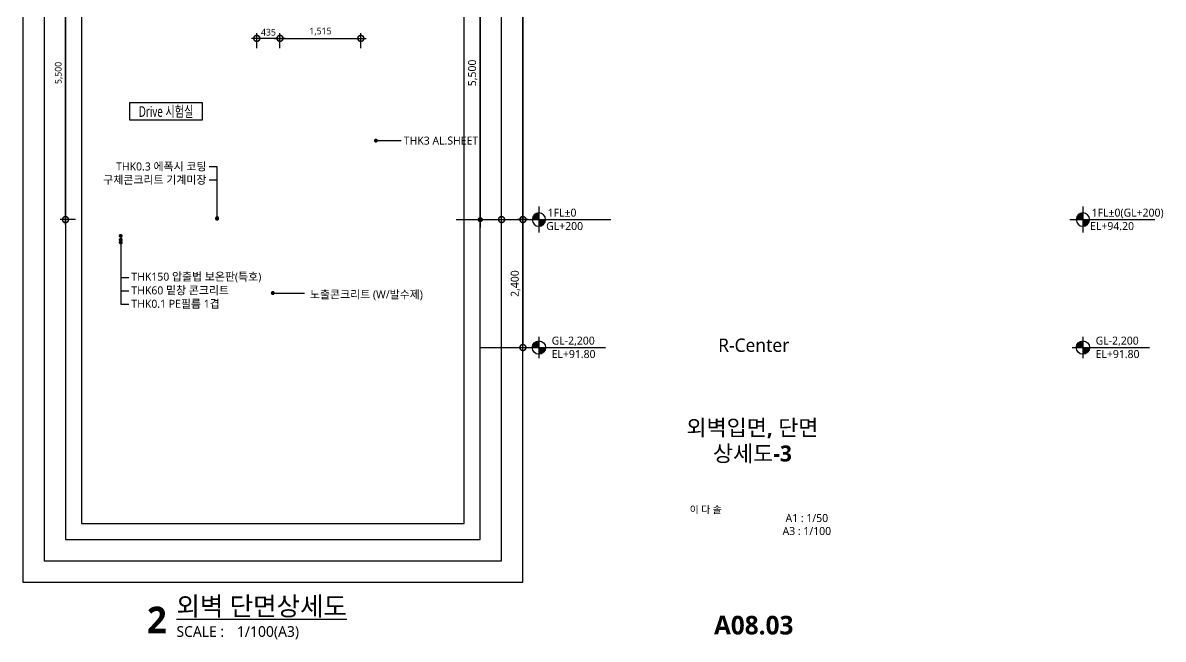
# Model space of a CAD drawing. Header units: millimetres. Extents: x 2568 to 292571, y 1285 to 27671.
# Drawn here: x 109229 to 130597, y 1386 to 12945 of the extents above; entities that cross this region are included whole.
import ezdxf
from ezdxf import colors
from ezdxf.entities.mleader import LeaderData, LeaderLine
from ezdxf.enums import TextEntityAlignment as Align
from ezdxf.math import Vec2, Vec3

# ---------------------------------------------------------------- set-up
doc = ezdxf.new("R2010")
doc.units = ezdxf.units.MM
doc.header["$LTSCALE"] = 200
doc.layers.get('DEFPOINTS').update_dxf_attribs({"color": 137})
for name, color, linetype in [('A-dim', 7, 'Continuous'), ('A-dims', 7, 'Continuous'), ('DIM-INT', 7, 'Continuous'), ('SYM', 6, 'Continuous'), ('SYM-LEAD', 6, 'Continuous'), ('SYM-LEVEL', 7, 'Continuous'), ('TAG', 6, 'Continuous'), ('TEXT', 3, 'Continuous'), ('TEXT-NOTE', 6, 'Continuous'), ('XR-SHEET$0$TITLE', 7, 'Continuous'), ('XR-SHEET$1$SHT', 5, 'Continuous'), ('XR-SHEET$1$TEXT', 3, 'Continuous')]:
    doc.layers.add(name, color=color, linetype=linetype)
doc.layers.add('NOPLOT', color=191, linetype='Continuous', plot=False)
doc.styles.add('$0$스타일1', font='malgun.ttf')
doc.styles.add('ARIAL', font='malgun.ttf')
doc.styles.add('GAUN', font='malgun.ttf')
doc.styles.add('T1', font='malgun.ttf')
doc.styles.add('XR-sec$0$스타일1', font='malgun.ttf')
doc.styles.add('XR-SHEET$0$굴림체(옥산)', font='malgun.ttf')
doc.styles.add('XR-SHEET$0$맑은고딕B', font='malgunbd.ttf')
doc.styles.add('맑은고딕', font='malgun.ttf')
doc.styles.add('맑은고딕B', font='malgunbd.ttf')
doc.styles.add('스타일1', font='malgun.ttf')
doc.styles.add('스타일2', font='malgunbd.ttf')
doc.dimstyles.new('CJA', dxfattribs={"dimscale": 300, "dimtxt": 2.7, "dimasz": 1, "dimexe": 2, "dimexo": 3, "dimgap": 1, "dimtad": 1, "dimdec": 0, "dimzin": 1, "dimdsep": 46, "dimlunit": 6, "dimtxsty": '$0$스타일1', "dimblk": 'CJDOT', "dimcen": 0.09, "dimdle": 1, "dimclrd": 256, "dimclre": 256, "dimclrt": 3, "dimadec": 0, "dimazin": 0, "dimtfac": 1, "dimtdec": 0, "dimtix": 1, "dimtmove": 2, "dimatfit": 3, "dimldrblk": 'CJDOT', "dimfxl": 1, "dimtolj": 1, "dimtzin": 1, "dimarcsym": 0})
doc.dimstyles.new('DIM-QD 1', dxfattribs={"dimtxt": 3, "dimasz": 1.5, "dimexe": 1, "dimexo": 0, "dimgap": 1, "dimtad": 1, "dimdec": 3, "dimdsep": 46, "dimlunit": 6, "dimtxsty": '스타일1', "dimblk1": 'ARCHTICK', "dimblk2": 'ARCHTICK', "dimsah": 1, "dimcen": 0, "dimclrd": 256, "dimclre": 256, "dimclrt": 3, "dimazin": 2, "dimtfac": 1, "dimtdec": 3, "dimtix": 1, "dimtmove": 2, "dimatfit": 3, "dimldrblk": 'ARCHTICK', "dimfxl": 1, "dimtolj": 1, "dimtzin": 0, "dimarcsym": 0})
doc.dimstyles.new('GAUN-50', dxfattribs={"dimscale": 50, "dimtxt": 3, "dimasz": 1, "dimexe": 2, "dimexo": 3, "dimgap": 1, "dimtad": 1, "dimdec": 0, "dimzin": 1, "dimdsep": 46, "dimlunit": 6, "dimtxsty": '스타일1', "dimblk": 'GAUN-DOT', "dimcen": -2, "dimdle": 2, "dimclrd": 256, "dimclre": 256, "dimclrt": 3, "dimadec": 0, "dimazin": 0, "dimtfac": 1, "dimtdec": 0, "dimtix": 1, "dimtmove": 2, "dimatfit": 3, "dimldrblk": 'DOTSMALL', "dimfxl": 1, "dimtolj": 1, "dimtzin": 1, "dimarcsym": 0})
doc.dimstyles.new('HDA-P(N100)', dxfattribs={"dimscale": 50, "dimtxt": 3, "dimasz": 1, "dimexe": 2, "dimexo": 2, "dimgap": 1, "dimtad": 1, "dimdec": 0, "dimzin": 1, "dimdsep": 46, "dimlunit": 6, "dimtxsty": 'T1', "dimblk": 'Z_DOT', "dimcen": 1, "dimclrd": 256, "dimclrt": 3, "dimadec": 0, "dimazin": 0, "dimtfac": 1, "dimtdec": 0, "dimtix": 1, "dimtmove": 2, "dimatfit": 3, "dimldrblk": 'DOT', "dimfxl": 1, "dimtolj": 1, "dimtzin": 1, "dimarcsym": 0})

# ---------------------------------------------------------------- blocks, each defined once
blk = doc.blocks.new('XR-sec$0$LEVEL1')
at = {"layer": 'SYM-LEVEL'}
h = blk.add_hatch(color=6, dxfattribs=at)
edge = h.paths.add_edge_path()
edge.add_ellipse((4.87, 0), major_axis=(1.77, 1.77), ratio=1, start_angle=405, end_angle=495)
edge.add_line((2.37, 0), (4.87, 0))
edge.add_line((4.87, 0), (4.87, 2.5))
edge = h.paths.add_edge_path()
edge.add_ellipse((4.87, 0), major_axis=(1.77, 1.77), ratio=1, start_angle=225, end_angle=315)
edge.add_line((7.37, 0), (4.87, 0))
edge.add_line((4.87, 0), (4.87, -2.5))
at = {"layer": 'SYM-LEVEL', "color": 6}
for p, q in [((4.87, 4.87), (4.87, -4.87)), ((0, 0), (9.74, 0)), ((9.07, 0), (31.8, 0))]:
    blk.add_line(p, q, dxfattribs=at)
blk.add_ellipse((4.87, 0), major_axis=(1.77, 1.77), ratio=1, start_param=5.497787, end_param=11.780972, dxfattribs=at)
at = {"layer": 'SYM-LEVEL', "color": 3, "style": 'XR-sec$0$스타일1'}
for tag, p in [('1층-바닥마감', (8.16, 1.11)), ('EL-+100', (8.16, -3.93))]:
    blk.add_attdef(tag, p, '', height=3, dxfattribs=at)
blk = doc.blocks.new('GAUN-DOT')
at = {"linetype": 'ByBlock'}
for p, q in [((2, 0), (-2, 0)), ((0, -2), (0, 2))]:
    blk.add_line(p, q, dxfattribs=at)
at = {"const_width": 2.25}
blk.add_lwpolyline([(0, 0.28125, 1), (0, -0.28125, 1)], format="xyb", close=True, dxfattribs=at)
blk = doc.blocks.new('*D69')
at = {"layer": 'A-dim', "lineweight": -2, "transparency": 16777216}
for p, q in [((117400, 20355), (118700, 20355)), ((118600, 20305), (118600, 9305)), ((117400, 9255), (118700, 9255))]:
    blk.add_line(p, q, dxfattribs=at)
at = {"layer": 'DEFPOINTS', "color": 0, "transparency": 16777216}
for p in [(117250, 20355), (117250, 9255), (118600, 9255)]:
    blk.add_point(p, dxfattribs=at)
at = {"layer": 'A-dim', "lineweight": -2, "transparency": 16777216, "xscale": 50, "yscale": 50, "zscale": 50}
for p, rotation in [((118600, 20355), 90), ((118600, 9255), 270)]:
    blk.add_blockref('GAUN-DOT', p, dxfattribs=dict(at, rotation=rotation))
at = {"layer": 'A-dim', "color": 3, "transparency": 16777216, "insert": (118459, 14805), "char_height": 150, "attachment_point": 5, "rotation": 90, "style": '스타일1'}
blk.add_mtext('\\A1;11,100', dxfattribs=at)
blk = doc.blocks.new('_DotSmall')
at = {"color": 0, "linetype": 'ByBlock', "const_width": 0.5}
blk.add_lwpolyline([(-0.0625, 0, 1), (0.0625, 0, 1)], format="xyb", close=True, dxfattribs=at)
blk = doc.blocks.new('Z_DOT')
at = {"layer": 'A-dims', "color": 0}
for p, q in [((-3, 0), (3, 0)), ((0, -3), (0, 3))]:
    blk.add_line(p, q, dxfattribs=at)
for radius in [0.75, 0.375]:
    blk.add_circle((0, 0), radius, dxfattribs=at)
blk = doc.blocks.new('*D70')
at = {"layer": 'A-dim', "color": 0, "lineweight": -2, "transparency": 16777216}
for p, q in [((117350, 14755), (117900, 14755)), ((117350, 9255), (117900, 9255))]:
    blk.add_line(p, q, dxfattribs=at)
at = {"layer": 'A-dim', "lineweight": -2, "transparency": 16777216}
blk.add_line((117800, 14705), (117800, 9305), dxfattribs=at)
at = {"layer": 'DEFPOINTS', "color": 0, "transparency": 16777216}
for p in [(117250, 14755), (117250, 9255), (117800, 9255)]:
    blk.add_point(p, dxfattribs=at)
at = {"layer": 'A-dim', "lineweight": -2, "transparency": 16777216, "xscale": 50, "yscale": 50, "zscale": 50}
for p, rotation in [((117800, 14755), 90), ((117800, 9255), 270)]:
    blk.add_blockref('Z_DOT', p, dxfattribs=dict(at, rotation=rotation))
at = {"layer": 'A-dim', "color": 3, "transparency": 16777216, "insert": (117660, 12005), "char_height": 150, "attachment_point": 5, "rotation": 90, "style": 'T1'}
blk.add_mtext('\\A1;5,500', dxfattribs=at)
blk = doc.blocks.new('_DOT')
at = {"color": 0, "linetype": 'ByBlock'}
blk.add_line((-0.5, 0), (-1, 0), dxfattribs=at)
at = {"color": 0, "linetype": 'ByBlock', "const_width": 0.5}
blk.add_lwpolyline([(-0.25, 0, 1), (0.25, 0, 1)], format="xyb", close=True, dxfattribs=at)
blk = doc.blocks.new('*D71')
at = {"layer": 'A-dim', "lineweight": -2, "transparency": 16777216}
for p, q in [((117800, 9255), (118700, 9255)), ((118600, 9205), (118600, 6905)), ((117800, 6855), (118700, 6855))]:
    blk.add_line(p, q, dxfattribs=at)
at = {"layer": 'DEFPOINTS', "color": 0, "transparency": 16777216}
for p in [(117650, 9255), (117650, 6855), (118600, 6855)]:
    blk.add_point(p, dxfattribs=at)
at = {"layer": 'A-dim', "lineweight": -2, "transparency": 16777216, "xscale": 50, "yscale": 50, "zscale": 50}
for p, rotation in [((118600, 9255), 90), ((118600, 6855), 270)]:
    blk.add_blockref('GAUN-DOT', p, dxfattribs=dict(at, rotation=rotation))
at = {"layer": 'A-dim', "color": 3, "transparency": 16777216, "insert": (118460, 8055), "char_height": 150, "attachment_point": 5, "rotation": 90, "style": '스타일1'}
blk.add_mtext('\\A1;2,400', dxfattribs=at)
blk = doc.blocks.new('level-p&e')
at = {"layer": 'TAG', "ltscale": 0.2}
h = blk.add_hatch(color=256, dxfattribs=at)
h.paths.add_polyline_path([(0, 2.5, 0.414214), (-2.5, 0), (0, 0)])
h.paths.add_polyline_path([(2.5, 0), (0, 0), (0, -2.5, 0.414214)])
at = {"layer": 'TAG'}
for p, q in [((-4, 0), (25, 0)), ((0, 4), (0, -4))]:
    blk.add_line(p, q, dxfattribs=at)
at = {"layer": 'TAG', "ltscale": 0.2}
blk.add_circle((0, 0), 2.5, dxfattribs=at)
at = {"layer": 'TAG', "color": 3, "style": 'ARIAL'}
for tag, p in [('1층바닥마감', (4.78, 1.11)), ('EL±0', (4.78, -3.93))]:
    blk.add_attdef(tag, p, '', height=3, dxfattribs=at)
blk = doc.blocks.new('*D72')
at = {"layer": 'A-dim', "lineweight": -2, "transparency": 16777216}
for p, q in [((117400, 19255), (118300, 19255)), ((118200, 9305), (118200, 19205)), ((117400, 9255), (118300, 9255))]:
    blk.add_line(p, q, dxfattribs=at)
at = {"layer": 'DEFPOINTS', "color": 0, "transparency": 16777216}
for p in [(117250, 19255), (118200, 19255), (117250, 9255)]:
    blk.add_point(p, dxfattribs=at)
at = {"layer": 'A-dim', "lineweight": -2, "transparency": 16777216, "xscale": 50, "yscale": 50, "zscale": 50}
for p, rotation in [((118200, 19255), 90), ((118200, 9255), 270)]:
    blk.add_blockref('GAUN-DOT', p, dxfattribs=dict(at, rotation=rotation))
at = {"layer": 'A-dim', "color": 3, "transparency": 16777216, "insert": (118059, 14255), "char_height": 150, "attachment_point": 5, "rotation": 90, "style": '스타일1'}
blk.add_mtext('\\A1;10,000', dxfattribs=at)
blk = doc.blocks.new('dwgtitle')
at = {"layer": 'SYM', "color": 3, "style": '스타일1'}
blk.add_text('SCALE :', height=4, dxfattribs=at).set_placement((12.25, -1.4))
for tag, p, height in [('%%UTITLE', (12.25, 6.59), 7), ('1/100', (34.89, -1.4), 4)]:
    blk.add_attdef(tag, p, '', height=height, dxfattribs=at)
at = {"layer": 'SYM', "color": 6, "style": '스타일2'}
blk.add_attdef('A', text='', height=10, dxfattribs=at).set_placement((4.89, 5), align=Align.MIDDLE)
blk = doc.blocks.new('*D180')
at = {"layer": 'DEFPOINTS', "color": 0, "transparency": 16777216}
for p in [(113613, 12653), (113613, 12317), (114048, 12317)]:
    blk.add_point(p, dxfattribs=at)
at = {"layer": 'DIM-INT', "color": 7, "lineweight": -2, "transparency": 16777216}
for p, q in [((114148, 12653), (113513, 12653)), ((113613, 12467), (113613, 12753)), ((114048, 12467), (114048, 12753))]:
    blk.add_line(p, q, dxfattribs=at)
at = {"layer": 'DIM-INT', "color": 7, "lineweight": -2, "transparency": 16777216, "xscale": 225, "yscale": 225, "zscale": 225, "rotation": 180}
blk.add_blockref('_DotSmall', (113613, 12653), dxfattribs=at)
at = {"layer": 'DIM-INT', "color": 7, "lineweight": -2, "transparency": 16777216, "xscale": 225, "yscale": 225, "zscale": 225}
blk.add_blockref('_DotSmall', (114048, 12653), dxfattribs=at)
at = {"layer": 'DIM-INT', "color": 3, "transparency": 16777216, "insert": (113831, 12768), "char_height": 125, "attachment_point": 5, "style": '스타일1'}
blk.add_mtext('\\A1;435', dxfattribs=at)
blk = doc.blocks.new('CJDOT')
blk.add_line((-2, 0), (2, 0))
at = {"const_width": 0.5}
blk.add_lwpolyline([(-0.25, 0, 1), (0.25, 0, 1)], format="xyb", close=True, dxfattribs=at)
blk = doc.blocks.new('*D181')
at = {"layer": 'DEFPOINTS', "color": 0, "transparency": 16777216}
for p in [(115563, 12653), (114048, 12317), (115563, 12317)]:
    blk.add_point(p, dxfattribs=at)
at = {"layer": 'DIM-INT', "color": 7, "lineweight": -2, "transparency": 16777216}
for p, q in [((113948, 12653), (115663, 12653)), ((114048, 12467), (114048, 12753)), ((115563, 12467), (115563, 12753))]:
    blk.add_line(p, q, dxfattribs=at)
at = {"layer": 'DIM-INT', "color": 7, "lineweight": -2, "transparency": 16777216, "xscale": 225, "yscale": 225, "zscale": 225, "rotation": 180}
blk.add_blockref('_DotSmall', (114048, 12653), dxfattribs=at)
at = {"layer": 'DIM-INT', "color": 7, "lineweight": -2, "transparency": 16777216, "xscale": 225, "yscale": 225, "zscale": 225}
blk.add_blockref('_DotSmall', (115563, 12653), dxfattribs=at)
at = {"layer": 'DIM-INT', "color": 3, "transparency": 16777216, "insert": (114806, 12779), "char_height": 125, "attachment_point": 5, "style": '스타일1'}
blk.add_mtext('\\A1;1,515', dxfattribs=at)
blk = doc.blocks.new('*D347')
at = {"layer": 'DEFPOINTS', "color": 0, "transparency": 16777216}
for p in [(110029, 14755), (110365, 14755), (110365, 9255)]:
    blk.add_point(p, dxfattribs=at)
at = {"layer": 'DIM-INT', "color": 7, "lineweight": -2, "transparency": 16777216}
for p, q in [((110215, 14755), (109929, 14755)), ((110029, 9155), (110029, 14855)), ((110215, 9255), (109929, 9255))]:
    blk.add_line(p, q, dxfattribs=at)
at = {"layer": 'DIM-INT', "color": 7, "lineweight": -2, "transparency": 16777216, "xscale": 225, "yscale": 225, "zscale": 225}
for p, rotation in [((110029, 14755), 90), ((110029, 9255), 270)]:
    blk.add_blockref('_DotSmall', p, dxfattribs=dict(at, rotation=rotation))
at = {"layer": 'DIM-INT', "color": 3, "transparency": 16777216, "insert": (109904, 12005), "char_height": 125, "attachment_point": 5, "rotation": 90, "style": '스타일1'}
blk.add_mtext('\\A1;5,500', dxfattribs=at)
blk = doc.blocks.new('room-1')
at = {"layer": 'TEXT-NOTE', "color": 6}
for p, q in [((0, 5), (20.29, 5)), ((0, 0), (0, 5)), ((20.29, 5), (20.29, 0)), ((20.29, 0), (0, 0))]:
    blk.add_line(p, q, dxfattribs=at)
at = {"layer": 'TEXT-NOTE', "color": 3, "style": '스타일1'}
blk.add_attdef('실명', text='', height=3, dxfattribs=at).set_placement((10.15, 2.59), align=Align.MIDDLE)
blk = doc.blocks.new('_ARCHTICK')
at = {"color": 0, "linetype": 'ByBlock', "const_width": 0.15}
blk.add_lwpolyline([(-0.5, -0.5), (0.5, 0.5)], dxfattribs=at)
blk = doc.blocks.new('XR-SHEET$0$TITLE')
at = {"layer": 'XR-SHEET$0$TITLE', "true_color": 0x000000, "style": 'XR-SHEET$0$굴림체(옥산)'}
for tag, height, p in [('동명칭', 6, (776.77, -457.26)), ('SCALE-A1', 3, (797.5, -522)), ('SCALE-A3', 3, (797.5, -527)), ('DATA', 3, (797.5, -540))]:
    blk.add_attdef(tag, text='', height=height, dxfattribs=at).set_placement(p, align=Align.MIDDLE)
for tag, height, p in [('TITLE1', 6, (776.5, -479.4)), ('TITLE4', 6, (776.5, -484.39)), ('TITLE2', 6, (776.5, -489)), ('TITLE5', 6, (776.5, -493.99)), ('TITLE3', 6, (776.5, -498.7)), ('NAME-1', 3, (760.16, -517.5)), ('NAME-2', 3, (760.16, -526.5)), ('A0.00', 7, (776.5, -561))]:
    blk.add_attdef(tag, text='', height=height, dxfattribs=at).set_placement(p, align=Align.MIDDLE_CENTER)

msp = doc.modelspace()

# ---------------------------------------------------------------- linework, layer by layer
at = {"layer": 'NOPLOT'}
for points in [[(109229, 2455.2), (118599.7, 2455.2), (118599.7, 26696.5), (109229, 26696.5)], [(109629, 2855.2), (118199.7, 2855.2), (118199.7, 26296.5), (109629, 26296.5)], [(110029, 3255.2), (117799.7, 3255.2), (117799.7, 25896.5), (110029, 25896.5)], [(110329, 3555.2), (117499.7, 3555.2), (117499.7, 25596.5), (110329, 25596.5)]]:
    msp.add_lwpolyline(points, close=True, dxfattribs=at)

# ---------------------------------------------------------------- block references
at = {"layer": 'SYM', "xscale": 50, "yscale": 50, "zscale": 50}
msp.add_blockref('dwgtitle', (111496.2, 1500.4), dxfattribs=at).add_auto_attribs({'%%UTITLE': '%%u외벽 단면상세도', '1/100': '1/100(A3)', 'A': '2'})
at = {"layer": 'SYM-LEVEL'}
ref = msp.add_blockref('XR-sec$0$LEVEL1', (118656.2, 9255.2), dxfattribs=dict(at, xscale=50, yscale=50, zscale=50))
ref.add_attrib('EL-+100', 'GL+200', (119035.4, 9058.8), dxfattribs={"color": 3, "height": 150, "style": 'XR-sec$0$스타일1'})
ref.add_attrib('1층-바닥마감', '1FL%%P0', (119064, 9310.4), dxfattribs={"color": 3, "height": 150, "style": 'XR-sec$0$스타일1'})
ref = msp.add_blockref('XR-sec$0$LEVEL1', (128849.1, 9255.2), dxfattribs=dict(at, xscale=50, yscale=50, zscale=50))
ref.add_attrib('EL-+100', 'EL+94.20', (129228.3, 9058.8), dxfattribs={"color": 3, "height": 150, "style": 'XR-sec$0$스타일1'})
ref.add_attrib('1층-바닥마감', '1FL%%P0(GL+200)', (129256.9, 9310.4), dxfattribs={"color": 3, "height": 150, "style": 'XR-sec$0$스타일1'})
at = {"layer": 'TAG'}
ref = msp.add_blockref('level-p&e', (118899.7, 6855.2), dxfattribs=dict(at, xscale=50, yscale=50, zscale=50))
ref.add_attrib('EL±0', 'EL+91.80', (119138.6, 6658.8), dxfattribs={"color": 3, "height": 150, "style": '맑은고딕'})
ref.add_attrib('1층바닥마감', 'GL-2,200', (119138.6, 6910.4), dxfattribs={"color": 3, "height": 150, "style": '맑은고딕'})
ref = msp.add_blockref('level-p&e', (129092.6, 6855.2), dxfattribs=dict(at, xscale=50, yscale=50, zscale=50))
ref.add_attrib('EL±0', 'EL+91.80', (129331.5, 6658.8), dxfattribs={"color": 3, "height": 150, "style": '맑은고딕'})
ref.add_attrib('1층바닥마감', 'GL-2,200', (129331.5, 6910.4), dxfattribs={"color": 3, "height": 150, "style": '맑은고딕'})
at = {"layer": 'TEXT'}
ref = msp.add_blockref('XR-SHEET$0$TITLE', (84100, 0), dxfattribs=dict(at, xscale=50, yscale=50, zscale=50))
ref.add_attrib('TITLE2', '외벽입면, 단면', dxfattribs={"layer": 'XR-SHEET$1$SHT', "color": 4, "true_color": 0x000004, "height": 300, "style": '맑은고딕B'}).set_placement((122900, 5354.3), align=Align.MIDDLE_CENTER)
ref.add_attrib('TITLE3', '상세도-3', dxfattribs={"layer": 'XR-SHEET$1$SHT', "color": 4, "true_color": 0x000004, "height": 300, "style": 'XR-SHEET$0$맑은고딕B'}).set_placement((122900, 4869.1, 688.6), align=Align.MIDDLE_CENTER)
ref.add_attrib('NAME-1', '이 다 솔', dxfattribs={"layer": 'XR-SHEET$1$TEXT', "color": 3, "true_color": 0x000003, "height": 135, "style": 'GAUN'}).set_placement((121725, 3816.6, 688.6), align=Align.MIDDLE_LEFT)
ref.add_attrib('SCALE-A1', 'A1 : 1/50', dxfattribs={"layer": 'XR-SHEET$1$SHT', "color": 3, "true_color": 0x000003, "height": 150, "style": 'GAUN'}).set_placement((123919.6, 3658.6), align=Align.MIDDLE_CENTER)
ref.add_attrib('SCALE-A3', 'A3 : 1/100', dxfattribs={"layer": 'XR-SHEET$1$SHT', "color": 3, "true_color": 0x000003, "height": 150, "style": 'GAUN'}).set_placement((123919.6, 3415.4), align=Align.MIDDLE_CENTER)
ref.add_attrib('A0.00', 'A08.03', dxfattribs={"layer": 'XR-SHEET$1$SHT', "color": 4, "true_color": 0x000004, "height": 350, "style": '맑은고딕B'}).set_placement((122925, 1650), align=Align.MIDDLE_CENTER)
at = {"layer": 'TEXT-NOTE'}
ref = msp.add_blockref('room-1', (111237.2, 11118), dxfattribs=dict(at, xscale=66.66666660016777, yscale=66.66666660016777, zscale=66.66666660016777))
ref.add_attrib('실명', 'Drive 시험실', dxfattribs={"color": 3, "height": 200, "style": '스타일1', "width": 0.7}).set_placement((111913.7, 11284.7), align=Align.MIDDLE)

# ---------------------------------------------------------------- texts
at = {"layer": 'TEXT', "color": 3, "style": '스타일1'}
msp.add_text('노출콘크리트 (W/발수제) ', height=150, dxfattribs=at).set_placement((114609.1, 7776.3))
at = {"layer": 'TEXT', "style": '스타일1'}
msp.add_text('R-Center', height=250, dxfattribs=at).set_placement((122925, 6900), align=Align.MIDDLE_CENTER)

# ---------------------------------------------------------------- dimensions: what is measured, and where the dimension line sits
at = {"layer": 'A-dim'}
for base, p1, p2, angle, dimstyle, picture, middle in [((118599.7, 9255.2), (117249.7, 20355.2), (117249.7, 9255.2), 270, 'GAUN-50', '*D69', (118459.2, 14805.2)), ((118199.7, 19255.2), (117249.7, 9255.2), (117249.7, 19255.2), 90, 'GAUN-50', '*D72', (118059.2, 14255.2)), ((117799.7, 9255.2), (117249.7, 14755.2), (117249.7, 9255.2), 270, 'HDA-P(N100)', '*D70', (117659.5, 12005.2)), ((118599.7, 6855.2), (117649.7, 9255.2), (117649.7, 6855.2), 270, 'GAUN-50', '*D71', (118459.6, 8055.2))]:
    dim = msp.add_linear_dim(base=base, p1=p1, p2=p2, angle=angle, dimstyle=dimstyle, dxfattribs=at)
    dim.commit()
    dim.dimension.update_dxf_attribs({"geometry": picture, "text_midpoint": middle})
at = {"layer": 'DIM-INT'}
for base, p1, p2, angle, picture, middle in [((110029, 14755.2), (110365, 9255.2), (110365, 14755.2), 270, '*D347', (109903.9, 12005.2)), ((115563.2, 12653.2), (114048.2, 12317.1), (115563.2, 12317.1), 180, '*D181', (114805.7, 12778.6))]:
    dim = msp.add_linear_dim(base=base, p1=p1, p2=p2, angle=angle, dimstyle='CJA', override={"dimscale": 50, "dimtxt": 2.5, "dimasz": 4.5, "dimtxsty": '스타일1', "dimblk1": 'DotSmall', "dimblk2": 'DotSmall', "dimsah": 1, "dimdle": 2, "dimclrd": 7, "dimclre": 7}, dxfattribs=at)
    dim.commit()
    dim.dimension.update_dxf_attribs({"geometry": picture, "text_midpoint": middle})
dim = msp.add_linear_dim(base=(113613.2, 12653.2), p1=(114048.2, 12317.1), p2=(113613.2, 12317.1), dimstyle='CJA', override={"dimscale": 50, "dimtxt": 2.5, "dimasz": 4.5, "dimtxsty": '스타일1', "dimblk1": 'DotSmall', "dimblk2": 'DotSmall', "dimsah": 1, "dimdle": 2, "dimclrd": 7, "dimclre": 7}, dxfattribs=at)
dim.commit()
dim.dimension.update_dxf_attribs({"geometry": '*D180', "text_midpoint": (113830.7, 12767.7)})

# ---------------------------------------------------------------- leaders
at = {"layer": 'SYM-LEAD'}
msp.add_leader([(113913.2, 7878.1), (114508.7, 7878.1)], dimstyle='DIM-QD 1', override={"dimscale": 50, "dimtad": 0, "dimclrd": 6, "dimldrblk": 'DOT'}, dxfattribs=at)
at = {"layer": 'TAG', "color": 3}
ml = msp.add_multileader_mtext('Standard', dxfattribs=at)
ml.set_content('THK3 AL.SHEET', color=3, style='맑은고딕')
ml.set_leader_properties(color=6)
ml.set_arrow_properties(name='DOT')
ml.build(insert=Vec2(0, 0))
ml.multileader.update_dxf_attribs({"dogleg_length": 3, "arrow_head_size": 75})
ctx = ml.context
ctx.base_point, ctx.char_height, ctx.arrow_head_size, ctx.landing_gap_size, ctx.plane_origin = Vec3(116317.4, 10735.1), 150, 75, 50, Vec3(114963.8, 7371.2)
notes = []
notes.append((ctx, [(1, (1, 1, 0), (116311.4, 10735.1), (1, 0), 6.07, [(0, [(115844, 10735.1)], 0, [])])]))
ctx.mtext.insert, ctx.mtext.flow_direction = Vec3(116367.4, 10811.4), 5
ml = msp.add_multileader_mtext('Standard', dxfattribs=at)
ml.set_content('THK0.3 에폭시 코팅', color=3, style='맑은고딕')
ml.set_leader_properties(color=6)
ml.set_arrow_properties(name='DOT')
ml.build(insert=Vec2(0, 0))
ml.multileader.update_dxf_attribs({"dogleg_length": 3, "arrow_head_size": 75})
ctx = ml.context
ctx.base_point, ctx.char_height, ctx.arrow_head_size, ctx.landing_gap_size, ctx.plane_origin = Vec3(110801.8, 10242), 150, 75, 50, Vec3(113735.7, 9366.6)
ctx.text_align_type = 2
notes.append((ctx, [(0, (1, 1, 0), (112869.7, 10242), (-1, 0), 150, [(0, [(112869.7, 9281.1)], 0, [])])]))
ctx.mtext.insert, ctx.mtext.width, ctx.mtext.alignment, ctx.mtext.flow_direction = Vec3(112669.7, 10326.2), 3010.616, 3, 5
ml = msp.add_multileader_mtext('Standard', dxfattribs=at)
ml.set_content('구체콘크리트 기계미장', color=3, style='맑은고딕')
ml.set_leader_properties(color=6)
ml.set_arrow_properties(name='DOT')
ml.build(insert=Vec2(0, 0))
ml.multileader.update_dxf_attribs({"dogleg_length": 3, "arrow_head_size": 75})
ctx = ml.context
ctx.base_point, ctx.char_height, ctx.arrow_head_size, ctx.landing_gap_size, ctx.plane_origin = Vec3(110484.4, 9992), 150, 75, 50, Vec3(113735.7, 9116.6)
ctx.text_align_type = 2
notes.append((ctx, [(0, (1, 1, 0), (112869.7, 9992), (-1, 0), 150, [(0, [(112869.7, 9271.1)], 0, [])])]))
ctx.mtext.insert, ctx.mtext.width, ctx.mtext.alignment, ctx.mtext.flow_direction = Vec3(112669.7, 10076.2), 3010.616, 3, 5
ml = msp.add_multileader_mtext('Standard', dxfattribs=at)
ml.set_content('THK60 밑창 콘크리트', color=3, style='맑은고딕')
ml.set_leader_properties(color=6)
ml.set_arrow_properties(name='DOT')
ml.build(insert=Vec2(0, 0))
ml.multileader.update_dxf_attribs({"dogleg_length": 3, "arrow_head_size": 75})
ctx = ml.context
ctx.base_point, ctx.char_height, ctx.arrow_head_size, ctx.landing_gap_size, ctx.plane_origin = Vec3(111213.6, 7918.1), 150, 75, 50, Vec3(110197.5, 9399.8)
notes.append((ctx, [(0, (1, 1, 0), (111063.6, 7918.1), (1, 0), 150, [(0, [(111063.6, 8949.2)], 0, [])])]))
ctx.mtext.insert, ctx.mtext.width, ctx.mtext.flow_direction = Vec3(111263.6, 8002.2), 3010.616, 5
ml = msp.add_multileader_mtext('Standard', dxfattribs=at)
ml.set_content('THK0.1 PE필름 1겹', color=3, style='맑은고딕')
ml.set_leader_properties(color=6)
ml.set_arrow_properties(name='DOT')
ml.build(insert=Vec2(0, 0))
ml.multileader.update_dxf_attribs({"dogleg_length": 3, "arrow_head_size": 75})
ctx = ml.context
ctx.base_point, ctx.char_height, ctx.arrow_head_size, ctx.landing_gap_size, ctx.plane_origin = Vec3(111213.6, 7668.1), 150, 75, 50, Vec3(110197.5, 8899.8)
notes.append((ctx, [(0, (1, 1, 0), (111063.6, 7668.1), (1, 0), 150, [(0, [(111063.6, 8876)], 0, [])])]))
ctx.mtext.insert, ctx.mtext.width, ctx.mtext.flow_direction = Vec3(111263.6, 7750.9), 3010.616, 5
ml = msp.add_multileader_mtext('Standard', dxfattribs=at)
ml.set_content('THK150 압출법 보온판(특호)', color=3, style='맑은고딕')
ml.set_leader_properties(color=6)
ml.set_arrow_properties(name='DOT')
ml.build(insert=Vec2(0, 0))
ml.multileader.update_dxf_attribs({"dogleg_length": 3, "arrow_head_size": 75})
ctx = ml.context
ctx.base_point, ctx.char_height, ctx.arrow_head_size, ctx.landing_gap_size, ctx.plane_origin = Vec3(111213.6, 8168.1), 150, 75, 50, Vec3(110197.5, 9399.8)
notes.append((ctx, [(0, (1, 1, 0), (111063.6, 8168.1), (1, 0), 150, [(0, [(111063.6, 8826)], 0, [])])]))
ctx.mtext.insert, ctx.mtext.width, ctx.mtext.flow_direction = Vec3(111263.6, 8260.1), 3010.616, 5
for ctx, leaders in notes:
    for number, flags, end, landing, length, lines in leaders:
        leader = LeaderData()
        leader.index, (leader.has_last_leader_line, leader.has_dogleg_vector, leader.attachment_direction) = number, flags
        leader.last_leader_point, leader.dogleg_vector, leader.dogleg_length = Vec3(end), Vec3(landing), length
        for number, points, colour, breaks in lines:
            line = LeaderLine()
            line.index, line.vertices, line.color, line.breaks = number, Vec3.list(points), colors.encode_raw_color(colour), breaks
            leader.lines.append(line)
        ctx.leaders.append(leader)

doc.saveas('drawing.dxf')
